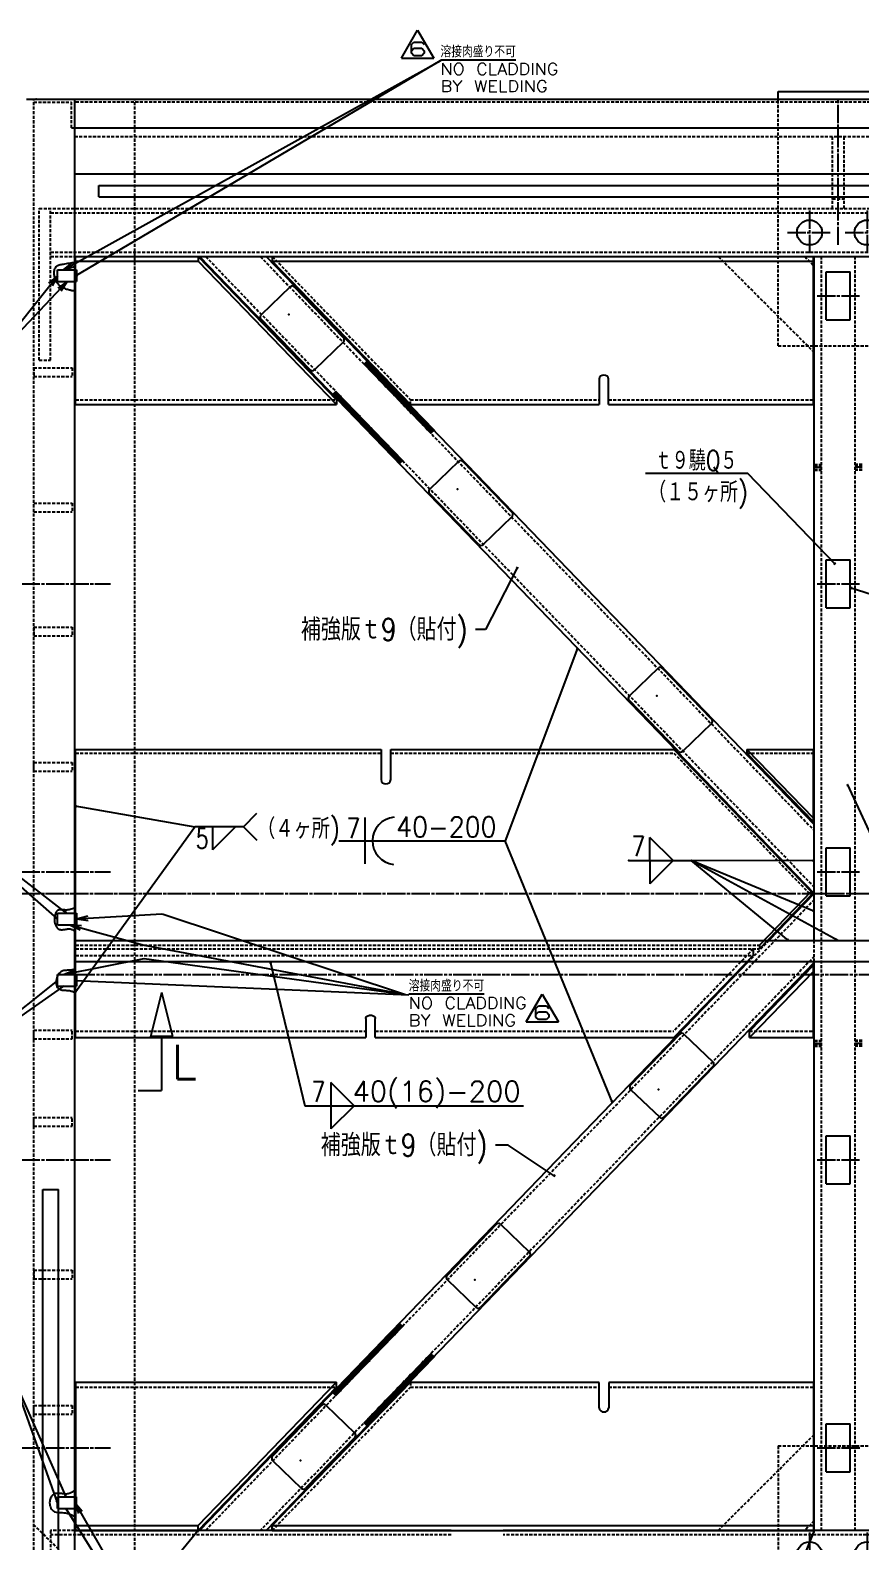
# Model space of a CAD drawing. Header units: inches. Extents: x -3285 to 2472, y -2323 to 2240.
# Drawn here: x -2238 to -1373, y 644 to 2218 of the extents above; entities that cross this region are included whole.
import ezdxf
from ezdxf.enums import TextEntityAlignment as Align

# ---------------------------------------------------------------- set-up
doc = ezdxf.new("R2010")
doc.units = ezdxf.units.IN
doc.header["$MEASUREMENT"] = 0
for name, pattern in [('CENTERLINE', [25.4, 19.05, -1.5875, 3.175, -1.5875]), ('DASHED', [4.7625, 3.175, -1.5875]), ('PHANTOM', [30.1625, 19.05, -1.5875, 3.175, -1.5875, 3.175, -1.5875]), ('SOLID', [0])]:
    doc.linetypes.add(name, pattern=pattern)
for name, color, linetype in [('0$C$L0$V_DRAWING', 7, 'SOLID'), ('0$C$L0$V_PV', 7, 'SOLID'), ('Layer11$C$L11$V_DRAWING', 52, 'SOLID'), ('Layer11$C$L11$V_PV', 52, 'SOLID'), ('Layer12$C$L12$V_PV', 52, 'SOLID'), ('Layer13$C$L13$V_PV', 52, 'SOLID'), ('Layer14$C$L14$V_PV', 52, 'SOLID'), ('Layer21$C$L21$V_DRAWING', 2, 'SOLID'), ('Layer21$C$L21$V_PV', 2, 'SOLID'), ('Layer7$C$L7$V_PV', 52, 'SOLID'), ('Layer8$C$L8$V_DRAWING', 40, 'SOLID'), ('Layer8$C$L8$V_PV', 40, 'SOLID')]:
    doc.layers.add(name, color=color, linetype=linetype)
doc.styles.add('CADRASTD', font='txt', dxfattribs={"bigfont": 'bigfont'})
doc.dimstyles.new('DIM2', dxfattribs={"dimtxt": 0.156, "dimasz": 2, "dimexe": 0, "dimexo": 0, "dimgap": 0.078, "dimtad": 3, "dimzin": 0, "dimdsep": 46, "dimtxsty": 'CADRASTD', "dimblk": 'CADRA_ARROW22_5OPEN', "dimblk1": 'CADRA_ARROW22_5OPEN', "dimblk2": 'CADRA_ARROW22_5OPEN', "dimcen": 0.09, "dimaunit": 1, "dimadec": 17154, "dimazin": 0, "dimtfac": 1, "dimtofl": 0, "dimtmove": 0, "dimatfit": 3, "dimldrblk": 'CADRA_ARROW22_5OPEN', "dimfxl": 1, "dimtolj": 1, "dimtzin": 0, "dimarcsym": 0})

# ---------------------------------------------------------------- blocks, each defined once
blk = doc.blocks.new('TAB102_SYM015')
at = {"layer": 'Layer11$C$L11$V_DRAWING'}
for p, q in [((1.71, 2.35), (2.16, 2.8)), ((2.16, 2.8), (3.51, 2.8)), ((3.51, 2.8), (3.96, 2.35)), ((1.71, 0.85), (1.71, 2.35)), ((1.71, 1.3), (2.16, 1.75)), ((2.16, 0.4), (1.71, 0.85)), ((2.16, 1.75), (3.51, 1.75)), ((3.51, 0.4), (2.16, 0.4)), ((3.51, 1.75), (3.96, 1.3)), ((3.96, 0.85), (3.51, 0.4)), ((3.96, 1.3), (3.96, 0.85))]:
    blk.add_line(p, q, dxfattribs=at)
at = {"layer": 'Layer21$C$L21$V_DRAWING'}
for p, q in [((0, 0), (2.8, 4.85)), ((2.8, 4.85), (5.6, 0)), ((0, 0), (5.6, 0))]:
    blk.add_line(p, q, dxfattribs=at)
blk = doc.blocks.new('CADRA_ARROW22_5OPEN')
at = {"layer": 'Layer8$C$L8$V_DRAWING', "color": 6}
for q in [(-0.99, 0), (-0.98, 0.2), (-0.98, -0.2)]:
    blk.add_line((0, 0), q, dxfattribs=at)
blk = doc.blocks.new('BLOCK16')
at = {"layer": '0$C$L0$V_DRAWING'}
for p in [(0, 0), (0, 0), (1, 0)]:
    blk.add_point(p, dxfattribs=at)
at = {"layer": 'Layer12$C$L12$V_PV', "color": 4, "linetype": 'DASHED'}
for p, q in [((0, 4), (12, 4)), ((12, 3), (19.6, 3)), ((12, 2.4), (19.6, 2.4)), ((0, -4), (12, -4)), ((12, -2.4), (19.6, -2.4)), ((12, -3), (19.6, -3))]:
    blk.add_line(p, q, dxfattribs=at)
at = {"layer": 'Layer13$C$L13$V_PV', "color": 4, "linetype": 'CENTERLINE'}
blk.add_line((0, 0), (19.6, 0), dxfattribs=at)
blk = doc.blocks.new('BLOCK15')
at = {"layer": '0$C$L0$V_DRAWING'}
for p in [(0, 0), (0, 0), (1, 0)]:
    blk.add_point(p, dxfattribs=at)
at = {"layer": 'Layer12$C$L12$V_PV', "color": 4, "linetype": 'DASHED'}
for p, q in [((-1045, 446.9), (-1037.4, 446.9)), ((-1045, 446.3), (-1037.4, 446.3)), ((-1045, 441.5), (-1037.4, 441.5)), ((-1045, 440.9), (-1037.4, 440.9)), ((-995, 446.9), (-1002.6, 446.9)), ((-995, 446.3), (-1002.6, 446.3)), ((-995, 441.5), (-1002.6, 441.5)), ((-995, 440.9), (-1002.6, 440.9)), ((485, 446.9), (477.4, 446.9)), ((485, 446.3), (477.4, 446.3)), ((485, 441.5), (477.4, 441.5)), ((485, 440.9), (477.4, 440.9)), ((-1045, -153.1), (-1037.4, -153.1)), ((-1045, -153.7), (-1037.4, -153.7)), ((-995, -153.1), (-1002.6, -153.1)), ((-995, -153.7), (-1002.6, -153.7)), ((485, -153.1), (477.4, -153.1)), ((485, -153.7), (477.4, -153.7)), ((-1045, -158.5), (-1037.4, -158.5)), ((-1045, -159.1), (-1037.4, -159.1)), ((-995, -158.5), (-1002.6, -158.5)), ((-995, -159.1), (-1002.6, -159.1)), ((485, -158.5), (477.4, -158.5)), ((485, -159.1), (477.4, -159.1))]:
    blk.add_line(p, q, dxfattribs=at)
at = {"layer": 'Layer13$C$L13$V_PV', "color": 4, "linetype": 'CENTERLINE'}
for p, q in [((-1045, 443.9), (-1037.4, 443.9)), ((-995, 443.9), (-1002.6, 443.9)), ((485, 443.9), (477.4, 443.9)), ((-1045, -156.1), (-1037.4, -156.1)), ((-995, -156.1), (-1002.6, -156.1)), ((485, -156.1), (477.4, -156.1))]:
    blk.add_line(p, q, dxfattribs=at)
at = {"layer": '0$C$L0$V_DRAWING'}
for p in [(-62, 443.9), (-62, -156.1)]:
    blk.add_blockref('BLOCK16', p, dxfattribs=at)
at = {"layer": '0$C$L0$V_DRAWING', "rotation": 180.0000000000004}
for p in [(12, 443.9), (12, -156.1)]:
    blk.add_blockref('BLOCK16', p, dxfattribs=at)
at = {"layer": '0$C$L0$V_DRAWING', "yscale": -1}
for p in [(423, 443.9), (423, -156.1)]:
    blk.add_blockref('BLOCK16', p, dxfattribs=at)
blk = doc.blocks.new('BLOCK34')
at = {"layer": '0$C$L0$V_DRAWING'}
blk.add_point((0, 0), dxfattribs=at)
blk.add_point((0, 0), dxfattribs=at)
blk.add_point((0, 0), dxfattribs=at)
blk.add_point((0, 0), dxfattribs=at)
at = {"layer": 'Layer21$C$L21$V_DRAWING', "color": 20}
for p, q in [((22, -190), (22, -178)), ((22, -178), (35, -178)), ((35, -178), (42, -178)), ((42, -178), (42, -190)), ((22, -190), (35, -190)), ((35, -190), (42, -190)), ((22, -848), (35, -848)), ((22, -860), (22, -848)), ((35, -848), (42, -848)), ((42, -848), (42, -860)), ((22, -860), (35, -860)), ((35, -860), (42, -860)), ((22, -924), (22, -912)), ((22, -912), (35, -912)), ((35, -912), (42, -912)), ((42, -912), (42, -924)), ((22, -924), (35, -924)), ((35, -924), (42, -924)), ((22, -1468), (22, -1456)), ((22, -1456), (40, -1456)), ((40, -1456), (42, -1456)), ((42, -1468), (42, -1456)), ((22, -1468), (40, -1468)), ((40, -1468), (42, -1468))]:
    blk.add_line(p, q, dxfattribs=at)
blk = doc.blocks.new('BLOCK36')
at = {"layer": '0$C$L0$V_DRAWING'}
blk.add_point((0, 0), dxfattribs=at)
blk.add_point((0, 0), dxfattribs=at)
blk.add_point((0, 0), dxfattribs=at)
blk.add_point((0, 0), dxfattribs=at)
at = {"layer": 'Layer21$C$L21$V_DRAWING', "color": 20}
for p, q in [((-20, 21), (-20, -21)), ((57, 24), (-17, 24)), ((60, 21), (60, -21)), ((57, -24), (-17, -24))]:
    blk.add_line(p, q, dxfattribs=at)
for centre, start, end in [((-17, 21), 90, 180), ((57, 21), 0, 90), ((-17, -21), 180, 269.9999), ((57, -21), 269.9999, 360)]:
    blk.add_arc(centre, 3, start, end, dxfattribs=at)
blk = doc.blocks.new('BLOCK35')
at = {"layer": '0$C$L0$V_DRAWING'}
for p, xscale, yscale, zscale, rotation in [((273, -224.4), 1.000000015964659, 1.000000015964659, 1.000000015964659, 313.9671764507779), ((448.5, -406.4), 1.000000015964659, 1.000000015964659, 1.000000015964659, 313.9671764507779), ((656.2, -621.7), 1.000000015964659, 1.000000015964659, 1.000000015964659, 313.9671764507779), ((657.8, -1031.7), 0.999999977623206, 0.999999977623206, 0.999999977623206, 46.03283566497218), ((466.7, -1229.8), 0.999999977623206, 0.999999977623206, 0.999999977623206, 46.03283566497218), ((285, -1418.2), 0.999999977623206, 0.999999977623206, 0.999999977623206, 46.03283566497218)]:
    blk.add_blockref('BLOCK36', p, dxfattribs=dict(at, xscale=xscale, yscale=yscale, zscale=zscale, rotation=rotation))
blk = doc.blocks.new('BLOCK37')
at = {"layer": '0$C$L0$V_DRAWING'}
for p in [(0, 0), (0, 0), (1, 0), (1, 0)]:
    blk.add_point(p, dxfattribs=at)
at = {"layer": 'Layer12$C$L12$V_PV', "linetype": 'DASHED'}
for p, q in [((-42.5, 547.5), (-42.5, 538.5)), ((-42.5, 547.5), (-2.5, 547.5)), ((-42.5, 538.5), (-2.5, 538.5)), ((-2.5, 547.5), (-2.5, 538.5)), ((-42.5, 397.5), (-42.5, 406.5)), ((-42.5, 406.5), (-2.5, 406.5)), ((-42.5, 397.5), (-2.5, 397.5)), ((-2.5, 406.5), (-2.5, 397.5)), ((-42.5, 277.5), (-2.5, 277.5)), ((-42.5, 277.5), (-42.5, 268.5)), ((-42.5, 268.5), (-2.5, 268.5)), ((-2.5, 277.5), (-2.5, 268.5)), ((-42.5, 127.5), (-42.5, 136.5)), ((-42.5, 136.5), (-2.5, 136.5)), ((-42.5, 127.5), (-2.5, 127.5)), ((-2.5, 136.5), (-2.5, 127.5)), ((-42.5, -151.5), (-42.5, -142.5)), ((-42.5, -142.5), (-2.5, -142.5)), ((-42.5, -151.5), (-2.5, -151.5)), ((-2.5, -151.5), (-2.5, -142.5)), ((-42.5, -242.5), (-42.5, -233.5)), ((-42.5, -233.5), (-2.5, -233.5)), ((-2.5, -242.5), (-2.5, -233.5)), ((-42.5, -242.5), (-2.5, -242.5)), ((-42.5, -392.5), (-42.5, -401.5)), ((-42.5, -392.5), (-2.5, -392.5)), ((-2.5, -392.5), (-2.5, -401.5)), ((-42.5, -401.5), (-2.5, -401.5)), ((-42.5, -533.5), (-2.5, -533.5)), ((-42.5, -542.5), (-42.5, -533.5)), ((-2.5, -533.5), (-2.5, -542.5)), ((-42.5, -542.5), (-2.5, -542.5))]:
    blk.add_line(p, q, dxfattribs=at)
at = {"layer": 'Layer13$C$L13$V_PV', "linetype": 'CENTERLINE'}
for p, q in [((0, 25), (0, -25)), ((-106.1, 0), (131, 0))]:
    blk.add_line(p, q, dxfattribs=at)
blk = doc.blocks.new('BLOCK38')
at = {"layer": '0$C$L0$V_DRAWING'}
blk.add_point((0, 0), dxfattribs=at)
blk.add_point((0, 0), dxfattribs=at)
blk.add_point((0, 0), dxfattribs=at)
blk.add_point((0, 0), dxfattribs=at)
blk.add_point((0, 0), dxfattribs=at)
blk.add_point((0, 0), dxfattribs=at)
at = {"layer": 'Layer13$C$L13$V_PV', "color": 60, "linetype": 'CENTERLINE'}
for p, q in [((0, 23), (0, -23)), ((-23, 0), (23, 0))]:
    blk.add_line(p, q, dxfattribs=at)
at = {"layer": 'Layer21$C$L21$V_DRAWING', "color": 4}
blk.add_circle((0, 0), 13, dxfattribs=at)
blk = doc.blocks.new('BLOCK40')
at = {"layer": '0$C$L0$V_DRAWING', "color": 4}
for p, q in [((544.9, 26.6), (544.9, 0)), ((554.9, 0), (554.9, 26.6)), ((318, -359.1), (318, -390.6)), ((328, -390.6), (328, -359.1)), ((302, -639.3), (302, -659.2)), ((312, -659.2), (312, -639.3)), ((545, -1045.1), (545, -1018.5)), ((555, -1018.5), (555, -1045.1))]:
    blk.add_line(p, q, dxfattribs=at)
for points in [[(302, -639.3), (302.1, -638.6), (302.4, -638), (302.8, -637.4), (303.5, -636.9), (304.2, -636.5), (305.1, -636.2), (306, -636), (307, -635.9)], [(307, -635.9), (308, -636), (308.9, -636.2), (309.8, -636.5), (310.5, -636.9), (311.2, -637.4), (311.6, -638), (311.9, -638.6), (312, -639.3)]]:
    blk.add_lwpolyline(points, dxfattribs=at)
for centre, radius, start, end in [((549.5, 26.1), 4.63, 85.1503, 174.1449), ((550.3, 26.1), 4.63, 5.8523, 94.8525), ((322.8, -390.3), 4.78, 183.0695, 272.7741), ((323.2, -390.3), 4.78, 267.2273, 356.9277), ((549.6, -1044.6), 4.63, 185.8558, 274.848), ((550.4, -1044.6), 4.63, 265.1491, 354.147)]:
    blk.add_arc(centre, radius, start, end, dxfattribs=at)
at = {"layer": '0$C$L0$V_DRAWING'}
blk.add_point((0, 0), dxfattribs=at)
blk = doc.blocks.new('BLOCK39')
at = {"layer": 'Layer12$C$L12$V_PV', "color": 34, "linetype": 'DASHED'}
for p, q in [((-2094.3, 663.5), (-1950.4, 514.3)), ((-2299, 514.3), (-2027.5, 514.3)), ((-1950.4, 514.3), (-1754.1, 514.3)), ((-1950.3, 509.2), (-1950.4, 514.3)), ((-1744.1, 514.3), (-1531, 514.3)), ((-2299, 146.2), (-1981, 146.2)), ((-1971, 146.2), (-1676.2, 146.2)), ((-1676.2, 146.2), (-1533.3, -1.9)), ((-1600.2, 146.2), (-1531, 146.2)), ((-2299, -53.9), (-1587.1, -53.9)), ((-2299, -57.8), (-1587.1, -57.8)), ((-1593.6, -57.8), (-1676.1, -143.3)), ((-2299, -64.5), (-1593.6, -64.5)), ((-2299, -143.3), (-1997, -143.3)), ((-1987, -143.3), (-1676.1, -143.3)), ((-1597.4, -143.3), (-1531, -143.3)), ((-2299, -514.3), (-2027.5, -514.3)), ((-2094.3, -663.5), (-1950.4, -514.3)), ((-1950.3, -509.2), (-1950.4, -514.3)), ((-1950.4, -514.3), (-1754, -514.3)), ((-1744, -514.3), (-1531, -514.3))]:
    blk.add_line(p, q, dxfattribs=at)
at = {"layer": 'Layer21$C$L21$V_DRAWING', "color": 4}
for p, q in [((-2299, 663.5), (-2171.4, 663.5)), ((-2299, 509.2), (-2299, 663.5)), ((-2171.4, 663.5), (-2027.5, 514.3)), ((-2171.4, 663.5), (-2171.4, 658.5)), ((-2094.3, 663.5), (-2094.3, 658.5)), ((-2094.3, 663.5), (-1531, 663.5)), ((-1531, 509.2), (-1531, 663.5)), ((-2299, 658.5), (-2171.4, 658.5)), ((-2171.4, 658.5), (-2027.5, 509.2)), ((-2094.3, 658.5), (-1950.3, 509.2)), ((-2094.3, 658.5), (-1531, 658.5)), ((-2299, 509.2), (-2027.5, 509.2)), ((-2027.5, 514.3), (-2027.5, 509.2)), ((-1950.3, 509.2), (-1754.1, 509.2)), ((-1744.1, 509.2), (-1531, 509.2)), ((-2299, 150.1), (-1981, 150.1)), ((-2299, -150), (-2299, 150.1)), ((-1971, 150.1), (-1676.2, 150.1)), ((-1676.2, 150.1), (-1533.3, 1.9)), ((-1600.2, 150.1), (-1531, 150.1)), ((-1600.2, 150.1), (-1600.2, 146.2)), ((-1600.2, 150.1), (-1531, 78.4)), ((-1600.2, 146.2), (-1531, 74.5)), ((-1531, 74.5), (-1531, 150.1)), ((-1533.3, 1.9), (-1587.1, -53.9)), ((-1533.3, 1.9), (-1533.3, -1.9)), ((-1533.3, -1.9), (-1587.1, -57.8)), ((-1593.6, -57.8), (-1593.6, -64.5)), ((-1587.1, -53.9), (-1587.1, -57.8)), ((-1593.6, -64.5), (-1676.1, -150)), ((-1531, -74.5), (-1597.4, -143.3)), ((-1531, -150), (-1531, -74.5)), ((-1531, -81.2), (-1597.4, -150)), ((-2299, -150), (-1997, -150)), ((-1987, -150), (-1676.1, -150)), ((-1597.4, -150), (-1597.4, -143.3)), ((-1597.4, -150), (-1531, -150)), ((-2299, -509.2), (-2027.5, -509.2)), ((-2299, -509.2), (-2299, -663.5)), ((-2171.4, -658.5), (-2027.5, -509.2)), ((-2171.4, -663.5), (-2027.5, -514.3)), ((-2094.3, -658.5), (-1950.3, -509.2)), ((-2027.5, -514.3), (-2027.5, -509.2)), ((-1950.3, -509.2), (-1754, -509.2)), ((-1744, -509.2), (-1531, -509.2)), ((-1531, -509.2), (-1531, -663.5)), ((-2299, -658.5), (-2171.4, -658.5)), ((-2171.4, -663.5), (-2171.4, -658.5)), ((-2094.3, -663.5), (-2094.3, -658.5)), ((-2094.3, -658.5), (-1531, -658.5)), ((-2299, -663.5), (-2171.4, -663.5)), ((-2094.3, -663.5), (-1531, -663.5))]:
    blk.add_line(p, q, dxfattribs=at)
at = {"layer": '0$C$L0$V_DRAWING', "color": 4}
blk.add_blockref('BLOCK40', (-2299, 509.2), dxfattribs=at)
blk = doc.blocks.new('CADRA_PFIG_SECTION_ARROW')
at = {"linetype": 'SOLID'}
blk.add_line((0, 0), (0.37, 0), dxfattribs=at)
blk = doc.blocks.new('CADRA_PFIG_SECTION_ARROWHEAD')
at = {"linetype": 'SOLID'}
for p, q in [((0, 0.075), (0.3, 0)), ((0, -0.075), (0, 0.075)), ((0, -0.075), (0.3, 0))]:
    blk.add_line(p, q, dxfattribs=at)
blk = doc.blocks.new('*X60')
at = {"layer": 'Layer7$C$L7$V_PV', "color": 194}
for p, q in [((-2848.6, 551.3), (-2848, 552)), ((-2848.1, 550.9), (-2845, 554.1)), ((-2847.7, 550.4), (-2844.5, 553.6)), ((-2847.3, 550), (-2844.1, 553.1)), ((-2846.8, 549.5), (-2843.6, 552.7)), ((-2846.4, 549), (-2843.2, 552.2)), ((-2845.9, 548.6), (-2842.8, 551.8)), ((-2845.5, 548.1), (-2842.3, 551.3)), ((-2845.1, 547.7), (-2841.9, 550.9)), ((-2844.6, 547.2), (-2841.4, 550.4)), ((-2844.2, 546.8), (-2841, 549.9)), ((-2843.7, 546.3), (-2840.6, 549.5)), ((-2843.3, 545.8), (-2840.1, 549)), ((-2842.9, 545.4), (-2839.7, 548.6)), ((-2842.4, 544.9), (-2839.2, 548.1)), ((-2842, 544.5), (-2838.8, 547.7)), ((-2841.5, 544), (-2838.4, 547.2)), ((-2841.1, 543.6), (-2837.9, 546.7)), ((-2840.7, 543.1), (-2837.5, 546.3)), ((-2840.2, 542.6), (-2837, 545.8)), ((-2839.8, 542.2), (-2836.6, 545.4)), ((-2839.3, 541.7), (-2836.1, 544.9)), ((-2838.9, 541.3), (-2835.7, 544.5)), ((-2838.4, 540.8), (-2835.3, 544)), ((-2838, 540.4), (-2834.8, 543.5)), ((-2837.6, 539.9), (-2834.4, 543.1)), ((-2837.1, 539.4), (-2833.9, 542.6)), ((-2836.7, 539), (-2833.5, 542.2)), ((-2836.2, 538.5), (-2833.1, 541.7)), ((-2835.8, 538.1), (-2832.6, 541.3)), ((-2835.4, 537.6), (-2832.2, 540.8)), ((-2834.9, 537.2), (-2831.7, 540.3)), ((-2834.5, 536.7), (-2831.3, 539.9)), ((-2834, 536.2), (-2830.9, 539.4)), ((-2833.6, 535.8), (-2830.4, 539)), ((-2833.2, 535.3), (-2830, 538.5)), ((-2832.7, 534.9), (-2829.5, 538.1)), ((-2832.3, 534.4), (-2829.1, 537.6)), ((-2831.8, 534), (-2828.7, 537.1)), ((-2831.4, 533.5), (-2828.2, 536.7)), ((-2831, 533), (-2827.8, 536.2)), ((-2830.5, 532.6), (-2827.3, 535.8)), ((-2881.2, 519.6), (-2878, 522.8)), ((-2880.8, 519.2), (-2877.6, 522.3)), ((-2880.3, 518.7), (-2877.1, 521.9)), ((-2879.9, 518.2), (-2876.7, 521.4)), ((-2879.4, 517.8), (-2876.3, 521)), ((-2879, 517.3), (-2875.8, 520.5)), ((-2878.6, 516.9), (-2875.4, 520.1)), ((-2878.1, 516.4), (-2874.9, 519.6)), ((-2830.1, 532.1), (-2826.9, 535.3)), ((-2829.6, 531.7), (-2826.4, 534.9)), ((-2829.2, 531.2), (-2826, 534.4)), ((-2828.7, 530.8), (-2825.6, 533.9)), ((-2828.3, 530.3), (-2825.1, 533.5)), ((-2827.9, 529.9), (-2824.7, 533)), ((-2827.4, 529.4), (-2824.2, 532.6)), ((-2827, 528.9), (-2823.8, 532.1)), ((-2826.5, 528.5), (-2823.4, 531.7)), ((-2826.1, 528), (-2822.9, 531.2)), ((-2825.7, 527.6), (-2822.5, 530.7)), ((-2825.2, 527.1), (-2822, 530.3)), ((-2824.8, 526.7), (-2821.6, 529.8)), ((-2824.3, 526.2), (-2821.2, 529.4)), ((-2823.9, 525.7), (-2820.7, 528.9)), ((-2823.5, 525.3), (-2820.3, 528.5)), ((-2823, 524.8), (-2819.8, 528)), ((-2822.6, 524.4), (-2819.4, 527.5)), ((-2822.1, 523.9), (-2819, 527.1)), ((-2821.7, 523.5), (-2818.5, 526.6)), ((-2821.3, 523), (-2818.1, 526.2)), ((-2820.8, 522.5), (-2817.6, 525.7)), ((-2820.4, 522.1), (-2817.2, 525.3)), ((-2819.9, 521.6), (-2816.7, 524.8)), ((-2819.5, 521.2), (-2816.3, 524.3)), ((-2819, 520.7), (-2815.9, 523.9)), ((-2818.6, 520.3), (-2815.4, 523.4)), ((-2818.2, 519.8), (-2815, 523)), ((-2817.7, 519.3), (-2814.5, 522.5)), ((-2817.3, 518.9), (-2814.1, 522.1)), ((-2816.8, 518.4), (-2813.7, 521.6)), ((-2816.4, 518), (-2813.2, 521.1)), ((-2816, 517.5), (-2812.8, 520.7)), ((-2815.5, 517.1), (-2812.3, 520.2)), ((-2815.1, 516.6), (-2811.9, 519.8)), ((-2877.7, 516), (-2874.5, 519.1)), ((-2877.2, 515.5), (-2874.1, 518.7)), ((-2876.8, 515), (-2873.6, 518.2)), ((-2876.4, 514.6), (-2873.2, 517.8)), ((-2875.9, 514.1), (-2872.7, 517.3)), ((-2875.5, 513.7), (-2872.3, 516.9)), ((-2875, 513.2), (-2871.9, 516.4)), ((-2874.6, 512.8), (-2871.4, 515.9)), ((-2874.2, 512.3), (-2871, 515.5)), ((-2873.7, 511.8), (-2870.5, 515)), ((-2873.3, 511.4), (-2870.1, 514.6)), ((-2872.8, 510.9), (-2869.7, 514.1)), ((-2872.4, 510.5), (-2869.2, 513.7)), ((-2872, 510), (-2868.8, 513.2)), ((-2871.5, 509.6), (-2868.3, 512.7)), ((-2871.1, 509.1), (-2867.9, 512.3)), ((-2870.6, 508.6), (-2867.4, 511.8)), ((-2870.2, 508.2), (-2867, 511.4)), ((-2869.7, 507.7), (-2866.6, 510.9)), ((-2869.3, 507.3), (-2866.1, 510.5)), ((-2868.9, 506.8), (-2865.7, 510)), ((-2868.4, 506.4), (-2865.2, 509.5)), ((-2868, 505.9), (-2864.8, 509.1)), ((-2867.5, 505.4), (-2864.4, 508.6)), ((-2867.1, 505), (-2863.9, 508.2)), ((-2866.7, 504.5), (-2863.5, 507.7)), ((-2866.2, 504.1), (-2863, 507.3)), ((-2865.8, 503.6), (-2862.6, 506.8)), ((-2865.3, 503.2), (-2862.2, 506.3)), ((-2864.9, 502.7), (-2861.7, 505.9)), ((-2864.5, 502.2), (-2861.3, 505.4)), ((-2864, 501.8), (-2860.8, 505)), ((-2863.6, 501.3), (-2860.4, 504.5)), ((-2863.1, 500.9), (-2860, 504.1)), ((-2814.6, 516.1), (-2811.5, 519.3)), ((-2814.2, 515.7), (-2811, 518.9)), ((-2813.8, 515.2), (-2810.6, 518.4)), ((-2813.3, 514.8), (-2810.1, 517.9)), ((-2812.9, 514.3), (-2809.7, 517.5)), ((-2812.4, 513.9), (-2809.3, 517)), ((-2812, 513.4), (-2808.8, 516.6)), ((-2811.6, 512.9), (-2808.4, 516.1)), ((-2811.1, 512.5), (-2807.9, 515.7)), ((-2810.7, 512), (-2807.5, 515.2)), ((-2810.2, 511.6), (-2807, 514.7)), ((-2809.8, 511.1), (-2806.6, 514.3)), ((-2809.3, 510.7), (-2806.2, 513.8)), ((-2808.9, 510.2), (-2805.7, 513.4)), ((-2808.5, 509.7), (-2805.3, 512.9)), ((-2808, 509.3), (-2804.8, 512.5)), ((-2807.6, 508.8), (-2804.4, 512)), ((-2807.1, 508.4), (-2804, 511.5)), ((-2806.7, 507.9), (-2803.5, 511.1)), ((-2806.3, 507.5), (-2803.1, 510.6)), ((-2805.8, 507), (-2802.6, 510.2)), ((-2805.4, 506.5), (-2802.2, 509.7)), ((-2804.9, 506.1), (-2801.8, 509.3)), ((-2804.5, 505.6), (-2801.3, 508.8)), ((-2804.1, 505.2), (-2800.9, 508.3)), ((-2803.6, 504.7), (-2800.4, 507.9)), ((-2803.2, 504.3), (-2800, 507.4)), ((-2802.7, 503.8), (-2799.6, 507)), ((-2802.3, 503.3), (-2799.1, 506.5)), ((-2801.9, 502.9), (-2798.7, 506.1)), ((-2801.4, 502.4), (-2798.2, 505.6)), ((-2801, 502), (-2797.8, 505.1)), ((-2800.5, 501.5), (-2797.3, 504.7)), ((-2800.1, 501.1), (-2796.9, 504.2)), ((-2862.7, 500.4), (-2859.5, 503.6)), ((-2862.3, 500), (-2859.1, 503.1)), ((-2861.8, 499.5), (-2858.6, 502.7)), ((-2861.4, 499), (-2858.2, 502.2)), ((-2860.9, 498.6), (-2857.7, 501.8)), ((-2860.5, 498.1), (-2857.3, 501.3)), ((-2860, 497.7), (-2856.9, 500.9)), ((-2859.6, 497.2), (-2856.4, 500.4)), ((-2859.2, 496.8), (-2856, 499.9)), ((-2858.7, 496.3), (-2855.5, 499.5)), ((-2858.3, 495.8), (-2855.1, 499)), ((-2857.8, 495.4), (-2854.7, 498.6)), ((-2857.4, 494.9), (-2854.2, 498.1)), ((-2857, 494.5), (-2853.8, 497.7)), ((-2856.5, 494), (-2853.3, 497.2)), ((-2856.1, 493.6), (-2852.9, 496.7)), ((-2855.6, 493.1), (-2852.5, 496.3)), ((-2855.2, 492.6), (-2852, 495.8)), ((-2854.8, 492.2), (-2851.6, 495.4)), ((-2854.3, 491.7), (-2851.1, 494.9)), ((-2853.9, 491.3), (-2850.7, 494.5)), ((-2853.4, 490.8), (-2850.3, 494)), ((-2853, 490.4), (-2849.8, 493.5)), ((-2852.6, 489.9), (-2849.4, 493.1)), ((-2852.1, 489.4), (-2848.9, 492.6)), ((-2851.7, 489), (-2848.5, 492.2)), ((-2851.2, 488.5), (-2848, 491.7)), ((-2850.8, 488.1), (-2847.6, 491.3)), ((-2850.3, 487.6), (-2847.2, 490.8)), ((-2849.9, 487.2), (-2846.7, 490.3)), ((-2849.5, 486.7), (-2846.3, 489.9)), ((-2849, 486.2), (-2845.8, 489.4)), ((-2848.6, 485.8), (-2845.4, 489)), ((-2848.1, 485.3), (-2845, 488.5)), ((-2799.6, 500.6), (-2796.5, 503.8)), ((-2799.2, 500.1), (-2796, 503.3)), ((-2798.8, 499.7), (-2795.6, 502.9)), ((-2798.3, 499.2), (-2795.1, 502.4)), ((-2797.9, 498.8), (-2794.7, 501.9)), ((-2797.4, 498.3), (-2794.3, 501.5)), ((-2797, 497.9), (-2793.8, 501)), ((-2796.6, 497.4), (-2793.4, 500.6)), ((-2796.1, 496.9), (-2792.9, 500.1)), ((-2795.7, 496.5), (-2792.5, 499.7)), ((-2795.2, 496), (-2792.1, 499.2)), ((-2794.8, 495.6), (-2791.6, 498.7)), ((-2794.4, 495.1), (-2791.2, 498.3)), ((-2793.9, 494.7), (-2790.7, 497.8)), ((-2793.5, 494.2), (-2790.3, 497.4)), ((-2793, 493.7), (-2789.9, 496.9)), ((-2792.6, 493.3), (-2789.4, 496.5)), ((-2792.2, 492.8), (-2789, 496)), ((-2791.7, 492.4), (-2788.5, 495.6)), ((-2791.3, 491.9), (-2788.1, 495.1)), ((-2790.8, 491.5), (-2787.6, 494.6)), ((-2790.4, 491), (-2787.2, 494.2)), ((-2789.9, 490.5), (-2786.8, 493.7)), ((-2789.5, 490.1), (-2786.3, 493.3)), ((-2789.1, 489.6), (-2785.9, 492.8)), ((-2788.6, 489.2), (-2785.4, 492.4)), ((-2788.2, 488.7), (-2785, 491.9)), ((-2787.7, 488.3), (-2784.6, 491.4)), ((-2787.3, 487.8), (-2784.1, 491)), ((-2786.9, 487.3), (-2783.7, 490.5)), ((-2786.4, 486.9), (-2783.2, 490.1)), ((-2786, 486.4), (-2782.8, 489.6)), ((-2785.5, 486), (-2782.4, 489.2)), ((-2785.1, 485.5), (-2781.9, 488.7)), ((-2784.7, 485.1), (-2781.5, 488.2)), ((-2847.7, 484.9), (-2844.5, 488.1)), ((-2847.3, 484.4), (-2844.1, 487.6)), ((-2846.8, 484), (-2843.6, 487.1)), ((-2846.4, 483.5), (-2843.2, 486.7)), ((-2845.9, 483), (-2842.8, 486.2)), ((-2845.5, 482.6), (-2842.3, 485.8)), ((-2845.1, 482.1), (-2841.9, 485.3)), ((-2844.6, 481.7), (-2841.4, 484.9)), ((-2844.2, 481.2), (-2841, 484.4)), ((-2843.7, 480.8), (-2840.6, 483.9)), ((-2843.3, 480.3), (-2840.1, 483.5)), ((-2842.9, 479.8), (-2839.7, 483)), ((-2842.4, 479.4), (-2839.2, 482.6)), ((-2842, 478.9), (-2838.8, 482.1)), ((-2841.5, 478.5), (-2838.3, 481.7)), ((-2841.1, 478), (-2837.9, 481.2)), ((-2840.6, 477.6), (-2837.5, 480.7)), ((-2840.2, 477.1), (-2837, 480.3)), ((-2839.8, 476.6), (-2836.6, 479.8)), ((-2839.3, 476.2), (-2836.1, 479.4)), ((-2838.9, 475.7), (-2835.7, 478.9)), ((-2838.4, 475.3), (-2835.3, 478.5)), ((-2838, 474.8), (-2834.8, 478)), ((-2837.6, 474.4), (-2834.4, 477.5)), ((-2837.1, 473.9), (-2833.9, 477.1)), ((-2836.7, 473.4), (-2833.5, 476.6)), ((-2836.2, 473), (-2833.1, 476.2)), ((-2835.8, 472.5), (-2832.6, 475.7)), ((-2835.4, 472.1), (-2832.2, 475.3)), ((-2834.9, 471.6), (-2831.7, 474.8)), ((-2834.5, 471.2), (-2831.3, 474.3)), ((-2834, 470.7), (-2830.8, 473.9)), ((-2833.6, 470.2), (-2830.4, 473.4)), ((-2833.1, 469.8), (-2830, 473)), ((-2832.7, 469.3), (-2829.5, 472.5)), ((-2784.2, 484.6), (-2781, 487.8)), ((-2783.8, 484.1), (-2780.6, 487.3)), ((-2783.3, 483.7), (-2780.2, 486.9)), ((-2782.9, 483.2), (-2779.7, 486.4)), ((-2782.5, 482.8), (-2779.3, 486)), ((-2782, 482.3), (-2778.8, 485.5)), ((-2781.6, 481.9), (-2778.4, 485)), ((-2781.1, 481.4), (-2777.9, 484.6)), ((-2780.7, 480.9), (-2777.5, 484.1)), ((-2780.2, 480.5), (-2777.1, 483.7)), ((-2779.8, 480), (-2776.6, 483.2)), ((-2779.4, 479.6), (-2776.2, 482.8)), ((-2832.3, 468.9), (-2829.1, 472.1)), ((-2831.8, 468.4), (-2828.6, 471.6)), ((-2831.4, 468), (-2828.2, 471.1)), ((-2830.9, 467.5), (-2827.8, 470.7)), ((-2830.5, 467), (-2827.3, 470.2)), ((-2830.1, 466.6), (-2826.9, 469.8)), ((-2829.6, 466.1), (-2826.4, 469.3)), ((-2829.2, 465.7), (-2826, 468.9)), ((-2828.7, 465.2), (-2825.6, 468.4)), ((-2828.3, 464.8), (-2825.1, 467.9)), ((-2827.9, 464.3), (-2824.7, 467.5)), ((-2827.4, 463.8), (-2824.2, 467)), ((-2827, 463.4), (-2823.8, 466.6)), ((-2826.5, 462.9), (-2823.4, 466.1)), ((-2826.1, 462.5), (-2822.9, 465.7)), ((-2825.7, 462), (-2822.5, 465.2)), ((-2825.2, 461.6), (-2822, 464.7)), ((-2824.8, 461.1), (-2821.6, 464.3)), ((-2824.3, 460.6), (-2821.1, 463.8)), ((-2823.9, 460.2), (-2820.7, 463.4)), ((-2823.4, 459.7), (-2820.3, 462.9)), ((-2823, 459.3), (-2819.8, 462.5)), ((-2822.6, 458.8), (-2819.4, 462)), ((-2822.1, 458.4), (-2818.9, 461.5)), ((-2821.7, 457.9), (-2818.5, 461.1)), ((-2821.2, 457.4), (-2818.1, 460.6)), ((-2820.8, 457), (-2817.6, 460.2)), ((-2820.4, 456.5), (-2817.2, 459.7)), ((-2819.9, 456.1), (-2816.7, 459.3)), ((-2819.5, 455.6), (-2816.3, 458.8)), ((-2819, 455.2), (-2815.9, 458.3)), ((-2818.6, 454.7), (-2815.4, 457.9)), ((-2818.2, 454.2), (-2815, 457.4)), ((-2817.7, 453.8), (-2814.5, 457)), ((-2817.3, 453.3), (-2814.1, 456.5)), ((-2816.8, 452.9), (-2813.7, 456.1)), ((-2816.4, 452.4), (-2813.2, 455.6)), ((-2816, 452), (-2812.8, 455.1)), ((-2815.5, 451.5), (-2812.3, 454.7)), ((-2815.1, 451), (-2811.9, 454.2)), ((-2814.6, 450.6), (-2811.4, 453.8)), ((-2814.2, 450.1), (-2811, 453.3)), ((-2813.7, 449.7), (-2810.6, 452.9)), ((-2813.3, 449.2), (-2810.1, 452.4)), ((-2812.9, 448.8), (-2809.7, 451.9)), ((-2812.4, 448.3), (-2809.2, 451.5)), ((-2812, 447.8), (-2808.8, 451)), ((-2881, -520.1), (-2810.3, -449.4)), ((-2880.5, -520.5), (-2809.8, -449.8)), ((-2880.1, -521), (-2809.4, -450.3)), ((-2879.6, -521.4), (-2808.9, -450.7)), ((-2875.5, -513.7), (-2810.7, -448.9)), ((-2851, -488.3), (-2811.2, -448.5)), ((-2826.6, -463), (-2811.7, -448)), ((-2879.2, -521.9), (-2821.3, -464)), ((-2848.5, -551.4), (-2777.8, -480.7)), ((-2848.1, -551.8), (-2777.4, -481.1)), ((-2847.6, -552.3), (-2776.9, -481.6)), ((-2847.2, -552.7), (-2776.5, -482)), ((-2846.7, -553.2), (-2776, -482.4)), ((-2827, -529), (-2778.3, -480.2)), ((-2802.6, -503.6), (-2778.7, -479.8)), ((-2878.7, -522.3), (-2845.7, -489.3)), ((-2878.3, -522.7), (-2870.2, -514.7)), ((-2846.3, -553.6), (-2797.3, -504.6)), ((-2845.8, -554), (-2821.7, -529.9))]:
    blk.add_line(p, q, dxfattribs=at)
blk = doc.blocks.new('BLOCK42')
at = {"layer": 'Layer11$C$L11$V_DRAWING', "color": 194}
for points in [[(-2845.4, 554.5), (-2775.9, 482.5), (-2779.2, 479.4), (-2848.6, 551.3)], [(-2881.3, 519.8), (-2878.1, 522.9), (-2808.7, 450.9), (-2811.9, 447.8)], [(-2881.3, -519.8), (-2878.1, -522.9), (-2808.7, -450.9), (-2811.9, -447.8)], [(-2845.4, -554.5), (-2775.9, -482.5), (-2779.2, -479.4), (-2848.6, -551.3)]]:
    blk.add_lwpolyline(points, close=True, dxfattribs=at)
at = {"layer": 'Layer7$C$L7$V_PV', "color": 194}
blk.add_blockref('*X60', (0, 0), dxfattribs=at)
blk = doc.blocks.new('BLOCK43')
at = {"layer": '0$C$L0$V_DRAWING'}
blk.add_point((0, 0), dxfattribs=at)
blk.add_point((0, 0), dxfattribs=at)
blk.add_point((0, 0), dxfattribs=at)
blk.add_point((0, 0), dxfattribs=at)
at = {"layer": 'Layer11$C$L11$V_DRAWING', "color": 52}
blk.add_line((0, 0), (10.81, 0), dxfattribs=at)
at = {"layer": 'Layer21$C$L21$V_DRAWING'}
for p, q in [((3.66, 0), (3.66, 4)), ((7.66, 0), (3.66, 4)), ((3.66, 0), (3.66, -4)), ((7.66, 0), (3.66, -4))]:
    blk.add_line(p, q, dxfattribs=at)
at = {"layer": 'Layer8$C$L8$V_DRAWING', "color": 40, "style": 'CADRASTD', "width": 0.857143}
blk.add_text('7', height=3.5, dxfattribs=at).set_placement((0.45, 0.76), (2.85, 0.76), align=Align.FIT)

msp = doc.modelspace()

# ---------------------------------------------------------------- linework, layer by layer
at = {"layer": 'Layer11$C$L11$V_PV'}
for p, q in [((-2295.736, 1854.794), (-2209.758, 1962.605)), ((-2295.736, 1854.793), (-2199.654, 1956.599)), ((-2209.758, 1962.605), (-2218.927, 1954.863)), ((-2209.759, 1962.605), (-2215.266, 1951.944)), ((-2199.656, 1956.601), (-2209.436, 1949.648)), ((-2199.656, 1956.6), (-2206.031, 1946.434)), ((-1491.038, 1756.606), (-1597.369, 1756.606)), ((-2016.148, 1388.641), (-2002.005, 1402.783)), ((-2016.148, 1388.642), (-2066.642, 1388.642)), ((-2016.148, 1388.641), (-2002.005, 1374.498)), ((-1916.756, 1373.921), (-1743.506, 1373.921)), ((-1952.053, 1097.861), (-1724.649, 1097.861))]:
    msp.add_line(p, q, dxfattribs=at)
at = {"layer": 'Layer12$C$L12$V_PV', "linetype": 'DASHED'}
for p, q in [((-2234.259, 530.605), (-2234.259, 2146.605)), ((-2234.259, 2143.404), (-2194.959, 2143.404)), ((-2194.959, 2116.605), (-2194.959, 2143.404)), ((908.241, 2143.404), (-2191.757, 2143.404)), ((-2129.259, 530.605), (-2129.259, 2146.605)), ((-1459.26, 1889.605), (-1459.26, 2146.605)), ((-2194.959, 2116.605), (-2191.757, 2116.605)), ((-2191.757, 2107.605), (908.241, 2107.605)), ((-1402.76, 2032.604), (-1402.76, 2107.605)), ((-1390.76, 2032.604), (-1390.76, 2107.605)), ((-2228.759, 2032.604), (950.241, 2032.604)), ((-2228.757, 1874.603), (-2228.757, 2032.603)), ((-2216.757, 1874.603), (-2216.757, 2032.603)), ((-1402.76, 2042.604), (-1390.76, 2042.604)), ((-2216.759, 2028.104), (938.241, 2028.104)), ((-2216.759, 1987.105), (938.241, 1987.105)), ((-2216.759, 1982.605), (-2191.757, 1982.605)), ((-2055.508, 1982.605), (-1421.759, 1325.586)), ((-1998.543, 1982.605), (-1421.76, 1384.644)), ((-1521.76, 1982.604), (-1421.759, 1882.604)), ((-1431.759, 1982.604), (-1421.759, 1972.604)), ((-1414.16, 655.605), (-1414.16, 1982.605)), ((-1379.36, 655.605), (-1379.36, 1982.605)), ((-1459.26, 1889.605), (-1334.26, 1889.605)), ((-2228.759, 1874.605), (-2216.759, 1874.605)), ((-1421.758, 1312.622), (-2055.506, 655.603)), ((-1469.023, 1270.104), (-1490.244, 1248.104)), ((-1421.76, 1248.105), (-1421.76, 1270.105)), ((-1421.759, 1253.565), (-1998.541, 655.604)), ((-1521.759, 655.604), (-1421.759, 755.604)), ((-1459.26, 743.605), (-1334.26, 743.605)), ((-1459.26, 743.605), (-1459.26, 530.605)), ((-2191.758, 619.103), (-2234.258, 661.603)), ((-1421.76, 665.605), (-1431.76, 655.605)), ((-2191.757, 655.605), (-2216.759, 655.605)), ((-2216.759, 655.605), (-2216.759, 605.605)), ((-1799.735, 651.105), (-2216.759, 651.105)), ((951.741, 651.105), (-1745.773, 651.105))]:
    msp.add_line(p, q, dxfattribs=at)
at = {"layer": 'Layer13$C$L13$V_PV', "linetype": 'CENTERLINE'}
for p, q in [((-1396.76, 1994.604), (-1396.76, 2146.603)), ((-1418.912, 1941.603), (-1374.607, 1941.603)), ((-2272.336, 1641.605), (-2154.543, 1641.605)), ((-1418.912, 1641.604), (-1374.607, 1641.604)), ((-2272.336, 1341.605), (-2154.543, 1341.605)), ((-1418.912, 1341.605), (-1374.607, 1341.605)), ((-2399.831, 1319.105), (1011.83, 1319.105)), ((-2272.336, 1041.605), (-2154.543, 1041.605)), ((-1418.912, 1041.605), (-1374.607, 1041.605)), ((-2272.336, 741.605), (-2154.543, 741.605)), ((-1418.779, 741.605), (-1374.474, 741.605))]:
    msp.add_line(p, q, dxfattribs=at)
at = {"layer": 'Layer14$C$L14$V_PV', "linetype": 'PHANTOM'}
msp.add_line((-2189.758, 1234.605), (906.24, 1234.605), dxfattribs=at)
at = {"layer": 'Layer21$C$L21$V_PV'}
for p, q in [((-2241.759, 2146.605), (958.241, 2146.605)), ((-2191.757, 530.605), (-2191.757, 2146.603)), ((-1459.26, 2154.604), (-1334.26, 2154.604)), ((-1459.26, 2146.605), (-1459.26, 2154.604)), ((-2191.757, 2116.605), (908.241, 2116.605)), ((-2191.757, 2068.604), (908.241, 2068.604)), ((-2166.759, 2044.604), (-2166.759, 2056.603)), ((-2166.759, 2056.603), (868.241, 2056.603)), ((-2166.759, 2044.604), (868.241, 2044.604)), ((-2191.757, 1982.605), (908.241, 1982.605)), ((-2061.76, 1982.605), (-1421.76, 1319.105)), ((-1992.29, 1982.605), (-1421.759, 1391.125)), ((-1421.76, 1270.105), (-1421.76, 1982.605)), ((-1409.26, 1966.603), (-1384.26, 1966.603)), ((-1409.26, 1916.603), (-1409.26, 1966.603)), ((-1384.26, 1916.603), (-1384.26, 1966.603)), ((-1409.26, 1916.603), (-1384.26, 1916.603)), ((-1409.26, 1616.605), (-1409.26, 1666.604)), ((-1409.26, 1666.604), (-1384.26, 1666.604)), ((-1384.26, 1616.605), (-1384.26, 1666.604)), ((-1409.26, 1616.605), (-1384.26, 1616.605)), ((-2048.265, 1388.642), (-2048.265, 1364.625)), ((-2024.25, 1388.641), (-2048.265, 1364.625)), ((-1889.535, 1398.238), (-1889.535, 1349.905)), ((-1409.26, 1366.605), (-1384.26, 1366.605)), ((-1409.26, 1316.605), (-1409.26, 1366.605)), ((-1384.26, 1316.605), (-1384.26, 1366.605)), ((-1421.758, 1319.104), (-1469.023, 1270.104)), ((-1409.26, 1316.605), (-1384.26, 1316.605)), ((-2191.757, 1270.105), (907.241, 1270.105)), ((-2191.757, 1248.105), (907.241, 1248.105)), ((-1490.244, 1248.104), (-2061.759, 655.603)), ((-1421.759, 1247.083), (-1992.289, 655.604)), ((-1421.76, 655.605), (-1421.76, 1248.105)), ((-1900.962, 1098.011), (-1925.129, 1122.178)), ((-1925.127, 1122.179), (-1925.127, 1073.846)), ((-2125.697, 1113.735), (-2101.521, 1113.735)), ((-1900.962, 1098.011), (-1925.129, 1073.845)), ((-1409.26, 1066.605), (-1384.26, 1066.605)), ((-1409.26, 1016.605), (-1409.26, 1066.605)), ((-1384.26, 1016.605), (-1384.26, 1066.605)), ((-2224.76, 530.605), (-2224.76, 1010.605)), ((-2224.76, 1010.605), (-2208.759, 1010.605)), ((-2208.759, 530.605), (-2208.759, 1010.605)), ((-1409.26, 1016.605), (-1384.26, 1016.605)), ((-1409.26, 716.605), (-1409.26, 766.605)), ((-1409.26, 766.605), (-1384.26, 766.605)), ((-1384.26, 716.605), (-1384.26, 766.605)), ((-1409.26, 716.605), (-1384.26, 716.605)), ((-1799.735, 655.605), (-2191.757, 655.605)), ((908.241, 655.605), (-1745.773, 655.605))]:
    msp.add_line(p, q, dxfattribs=at)
at = {"layer": 'Layer21$C$L21$V_PV', "color": 6}
for p in [(-2100.682, 1298.052), (-2119.506, 1265.171), (-2119.506, 1251.365)]:
    msp.add_line(p, (-1847.25, 1213.999), dxfattribs=at)
at = {"layer": 'Layer21$C$L21$V_PV'}
msp.add_arc((-1857.178, 1373.921), 24.619, 94.878431, 263.852065, dxfattribs=at)
for points, knots in [([(-2191.757, 1976.145), (-2192.752, 1976.072), (-2194.737, 1975.926), (-2197.7, 1975.458), (-2200.693, 1974.909), (-2203.386, 1974.412), (-2205.763, 1974.027), (-2207.729, 1973.617), (-2209.553, 1973.012), (-2211.675, 1971.765), (-2213.32, 1968.887), (-2213.641, 1964.844), (-2212.904, 1960.598), (-2211.215, 1956.525), (-2208.498, 1953.14), (-2205.036, 1950.686), (-2201.216, 1949.007), (-2198.12, 1948.118), (-2195.91, 1947.605), (-2194.613, 1947.35), (-2193.311, 1947.143), (-2192.437, 1947.061), (-2192, 1947.02)], [0, 0, 0, 0, 2.99299687, 5.96788881, 8.99154005, 12.12276689, 14.18419046, 16.21532612, 18.13900506, 19.9360523, 23.48085386, 27.51390271, 31.92250489, 36.30522721, 40.60618332, 44.75369896, 48.91041553, 53.06978181, 54.39866698, 55.71891046, 57.03464547, 58.35118748, 58.35118748, 58.35118748, 58.35118748]), ([(-2191.919, 1303.783), (-2192.67, 1303.554), (-2194.168, 1303.096), (-2196.428, 1302.436), (-2198.767, 1301.959), (-2201.125, 1301.803), (-2203.43, 1302.015), (-2205.607, 1302.237), (-2207.677, 1302.236), (-2209.412, 1301.667), (-2210.54, 1300.549), (-2211.294, 1299.3), (-2211.872, 1297.875), (-2212.417, 1295.978), (-2212.83, 1293.663), (-2212.877, 1290.959), (-2212.453, 1288.314), (-2211.731, 1286.27), (-2210.999, 1284.784), (-2210.416, 1283.826), (-2209.742, 1282.974), (-2208.395, 1281.744), (-2205.574, 1281.143), (-2201.963, 1281.71), (-2198.265, 1282.327), (-2195.37, 1282.106), (-2193.797, 1281.286), (-2193.09, 1280.814), (-2192.413, 1280.29), (-2191.975, 1279.923), (-2191.757, 1279.74)], [0, 0, 0, 0, 2.35453873, 4.69918549, 7.06178612, 9.50126941, 11.75565652, 13.99653534, 16.06709002, 17.94025937, 19.28246791, 20.73970641, 22.29419516, 23.88113017, 26.65846281, 29.32289266, 31.95596389, 34.65041309, 35.79121573, 36.92069853, 38.00916033, 39.04145301, 42.33890889, 46.1083652, 50.02570027, 53.63250028, 54.47200235, 55.32342154, 56.18215659, 57.03700332, 57.03700332, 57.03700332, 57.03700332]), ([(-2191.796, 1240.027), (-2192.073, 1239.969), (-2192.626, 1239.853), (-2193.454, 1239.676), (-2194.288, 1239.514), (-2195.717, 1239.285), (-2197.766, 1239.158), (-2200.388, 1239.08), (-2202.952, 1238.829), (-2205.244, 1238.142), (-2207.095, 1236.898), (-2208.541, 1235.336), (-2209.696, 1233.445), (-2210.627, 1231.046), (-2211.138, 1228.199), (-2211.069, 1225.105), (-2210.353, 1222.297), (-2208.691, 1219.77), (-2205.591, 1218.521), (-2201.971, 1218.259), (-2198.171, 1218.114), (-2195.335, 1217.615), (-2193.705, 1216.884), (-2193.013, 1216.518), (-2192.337, 1216.124), (-2191.891, 1215.855), (-2191.668, 1215.72)], [0, 0, 0, 0, 0.84758912, 1.69409793, 2.54234306, 3.39584208, 6.03312828, 8.6896798, 11.27018329, 13.7456337, 15.77609225, 17.88259029, 20.08586497, 22.3835725, 25.56695783, 28.69960592, 31.59675776, 34.18255839, 37.4372283, 41.14531715, 45.08512514, 48.86669248, 49.65188004, 50.43413404, 51.21609693, 51.99812772, 51.99812772, 51.99812772, 51.99812772]), ([(-2191.755, 697.03), (-2192.271, 696.687), (-2193.304, 696), (-2194.902, 695.049), (-2196.58, 694.254), (-2199.03, 693.512), (-2202.37, 693.527), (-2206.289, 694.081), (-2210.091, 694.462), (-2213.27, 693.763), (-2215.221, 692.082), (-2216.43, 690.332), (-2217.297, 688.267), (-2217.831, 685.784), (-2217.823, 682.993), (-2217.159, 680.117), (-2215.896, 677.603), (-2213.923, 675.547), (-2211.128, 674.499), (-2207.977, 674.233), (-2204.7, 674.217), (-2201.591, 674.057), (-2198.803, 673.388), (-2196.359, 672.452), (-2194.014, 671.324), (-2192.475, 670.524), (-2191.706, 670.124)], [0, 0, 0, 0, 1.8571963, 3.72171135, 5.57335515, 7.41786982, 11.35269208, 15.43966072, 19.31758837, 22.80881753, 24.78412486, 26.90217199, 29.14439782, 31.45801725, 34.48092317, 37.43837516, 40.23671672, 42.83576755, 45.78075745, 48.95008146, 52.29609138, 55.62060411, 58.25626766, 60.85841184, 63.45908731, 66.06033471, 66.06033471, 66.06033471, 66.06033471])]:
    msp.add_open_spline(points, degree=3, knots=knots, dxfattribs=at)
at = {"layer": 'Layer8$C$L8$V_PV', "color": 6}
for p, q in [((-2203.258, 1968.605), (-1810.475, 2186.613)), ((-2203.258, 1968.605), (-2194.103, 1976.364)), ((-2203.258, 1968.605), (-2191.831, 1972.27)), ((-2189.758, 1292.605), (-2100.979, 1298.052)), ((-2189.758, 1292.605), (-2178.154, 1295.663)), ((-2189.758, 1292.605), (-2177.867, 1290.99)), ((-2196.758, 1286.605), (-2119.506, 1265.171)), ((-2196.758, 1286.605), (-2186.043, 1281.203)), ((-2196.758, 1286.605), (-2184.791, 1285.715)), ((-2203.258, 1234.605), (-2119.506, 1251.365)), ((-2203.258, 1234.605), (-2192.177, 1239.21)), ((-2203.258, 1234.605), (-2191.258, 1234.619)), ((-2191.706, 684.607), (-2034.214, 411.712)), ((-2191.706, 684.607), (-2187.85, 673.243)), ((-2191.706, 684.607), (-2183.795, 675.584))]:
    msp.add_line(p, q, dxfattribs=at)

# ---------------------------------------------------------------- block references
at = {"layer": '0$C$L0$V_PV'}
for name, p, xscale, yscale, zscale in [('TAB102_SYM015', (-1851.504, 2189.21), 5.999999999999999, 5.999999999999999, 5.999999999999999), ('BLOCK38', (-1426.76, 2007.604), 1.000000357627954, 1.000000357627954, 1.000000357627954), ('BLOCK38', (-1366.76, 2007.604), 1.000000357627954, 1.000000357627954, 1.000000357627954), ('BLOCK39', (108.241, 1319.105), 1.000000357627954, 1.000000357627954, 1.000000357627954), ('BLOCK43', (-1614.81, 1353.329), 6.000001430511816, 6.000001430511816, 6.000001430511816), ('TAB102_SYM015', (-1721.754, 1185.279), 5.999999999999999, 5.999999999999999, 5.999999999999999), ('BLOCK38', (-1426.76, 630.605), 1.000000357627954, 1.000000357627954, 1.000000357627954), ('BLOCK38', (-1366.76, 630.605), 1.000000357627954, 1.000000357627954, 1.000000357627954)]:
    msp.add_blockref(name, p, dxfattribs=dict(at, xscale=xscale, yscale=yscale, zscale=zscale))
for name, p in [('BLOCK35', (-2241.759, 2146.605)), ('BLOCK34', (-2231.759, 2146.605)), ('BLOCK37', (-2191.757, 1319.105)), ('BLOCK42', (958.241, 1319.105)), ('BLOCK15', (-376.759, 1319.105))]:
    msp.add_blockref(name, p, dxfattribs=at)
at = {"layer": 'Layer8$C$L8$V_PV', "xscale": 152.4000363350001, "yscale": 152.4000363350001, "zscale": 152.4000363350001, "rotation": 90.0000000000002}
for name, p in [('CADRA_PFIG_SECTION_ARROWHEAD', (-2100.986, 1170.122)), ('CADRA_PFIG_SECTION_ARROW', (-2100.986, 1113.734))]:
    msp.add_blockref(name, p, dxfattribs=at)

# ---------------------------------------------------------------- texts
at = {"layer": 'Layer8$C$L8$V_PV', "color": 6, "style": 'CADRASTD', "width": 0.7326}
for s, p, p2 in [('%%u溶接肉盛り不可', (-1810.964, 2190.008), (-1732.502, 2190.008)), ('%%u', (-1805.393, 2196.008), (-1805.393, 2196.008)), ('NO CLADDING', (-1810.964, 2172.008), (-1688.195, 2172.008)), ('BY WELDING', (-1810.964, 2154.008), (-1699.272, 2154.008)), ('%%u溶接肉盛り不可', (-1843.978, 1216.989), (-1765.517, 1216.989)), ('%%u', (-1838.407, 1222.989), (-1838.407, 1222.989)), ('NO CLADDING', (-1843.978, 1198.989), (-1721.209, 1198.989)), ('BY WELDING', (-1843.978, 1180.989), (-1732.286, 1180.989))]:
    msp.add_text(s, height=12, dxfattribs=at).set_placement(p, p2, align=Align.FIT)
at = {"layer": 'Layer8$C$L8$V_PV', "style": 'CADRASTD'}
for s, height, width, p, p2 in [('ｔ９驍Q５', 21, 0.6763, (-1587.855, 1759.606), (-1501.875, 1759.606)), ('（１５ヶ所)', 21, 0.6763, (-1594.653, 1726.701), (-1490.976, 1726.701)), ('補強版ｔ9（貼付)', 22.9687, 0.676298, (-1956.339, 1582.606), (-1782.796, 1582.606)), ('5', 21, 0.857143, (-2065.643, 1365.93), (-2052.456, 1365.93)), ('（４ヶ所)', 21, 0.6763, (-2001.832, 1376.132), (-1915.853, 1376.132)), ('7', 21, 0.857143, (-1908.994, 1376.581), (-1894.594, 1376.581)), ('40-200', 21, 0.857144, (-1856.999, 1377.967), (-1752.599, 1377.967)), ('7', 21, 0.857143, (-1945.312, 1102.198), (-1930.912, 1102.198)), ('40(16)-200', 21, 0.857143, (-1902.626, 1102.516), (-1727.439, 1102.516)), ('補強版ｔ9（貼付)', 22.9687, 0.676298, (-1935.593, 1045.487), (-1762.05, 1045.487))]:
    msp.add_text(s, height=height, dxfattribs=dict(at, width=width)).set_placement(p, p2, align=Align.FIT)
at = {"layer": 'Layer8$C$L8$V_PV', "insert": (-2090.756, 1125.589), "char_height": 36, "width": 35.24053, "attachment_point": 7, "line_spacing_factor": 0.9, "style": 'CADRASTD'}
msp.add_mtext('L', dxfattribs=at)

# ---------------------------------------------------------------- leaders
for points in [[(-2190.767, 1962.626), (-1810.964, 2186.648)], [(-1399.724, 1661.867), (-1491.038, 1756.606)], [(-1730.633, 1659.128), (-1763.923, 1594.09), (-1774.314, 1594.09)], [(-1384.416, 1637.886), (-1307.386, 1613.064)], [(-1668.186, 1574.58), (-1743.506, 1373.92)], [(-1387.541, 1433.126), (-1353.244, 1358.871), (-1352.491, 1358.871)], [(-2191.755, 1410.258), (-2066.641, 1388.641)], [(-2200.275, 1298.675), (-2331.836, 1400.481)], [(-2209.757, 1292.604), (-2331.835, 1400.481)], [(-2191.755, 1215.46), (-2066.641, 1388.641)], [(-1631.813, 1101.334), (-1743.506, 1373.92)], [(-1421.759, 1353.059), (-1549.948, 1353.329)], [(-1448.545, 1270.104), (-1549.948, 1353.329)], [(-1397.19, 1270.105), (-1549.948, 1353.329)], [(-1421.475, 1300.391), (-1549.948, 1353.328)], [(-1988.33, 1248.104), (-1952.053, 1097.861)], [(-2209.757, 1228.604), (-2322.943, 1138.799)], [(-2191.676, 1228.565), (-1843.978, 1213.629)], [(-2203.257, 1222.604), (-2322.943, 1138.799)], [(-1691.385, 1024.453), (-1740.374, 1056.971), (-1753.569, 1056.971)], [(-2209.757, 684.607), (-2257.698, 819.482)], [(-2200.757, 690.607), (-2257.697, 819.482)], [(-2200.813, 678.567), (-2034.213, 411.731)], [(-2063.174, 655.604), (-2292.157, 376.294)], [(-1421.759, 655.605), (-1497.503, 467.041)]]:
    msp.add_leader(points, dimstyle='DIM2')

doc.saveas('drawing.dxf')
